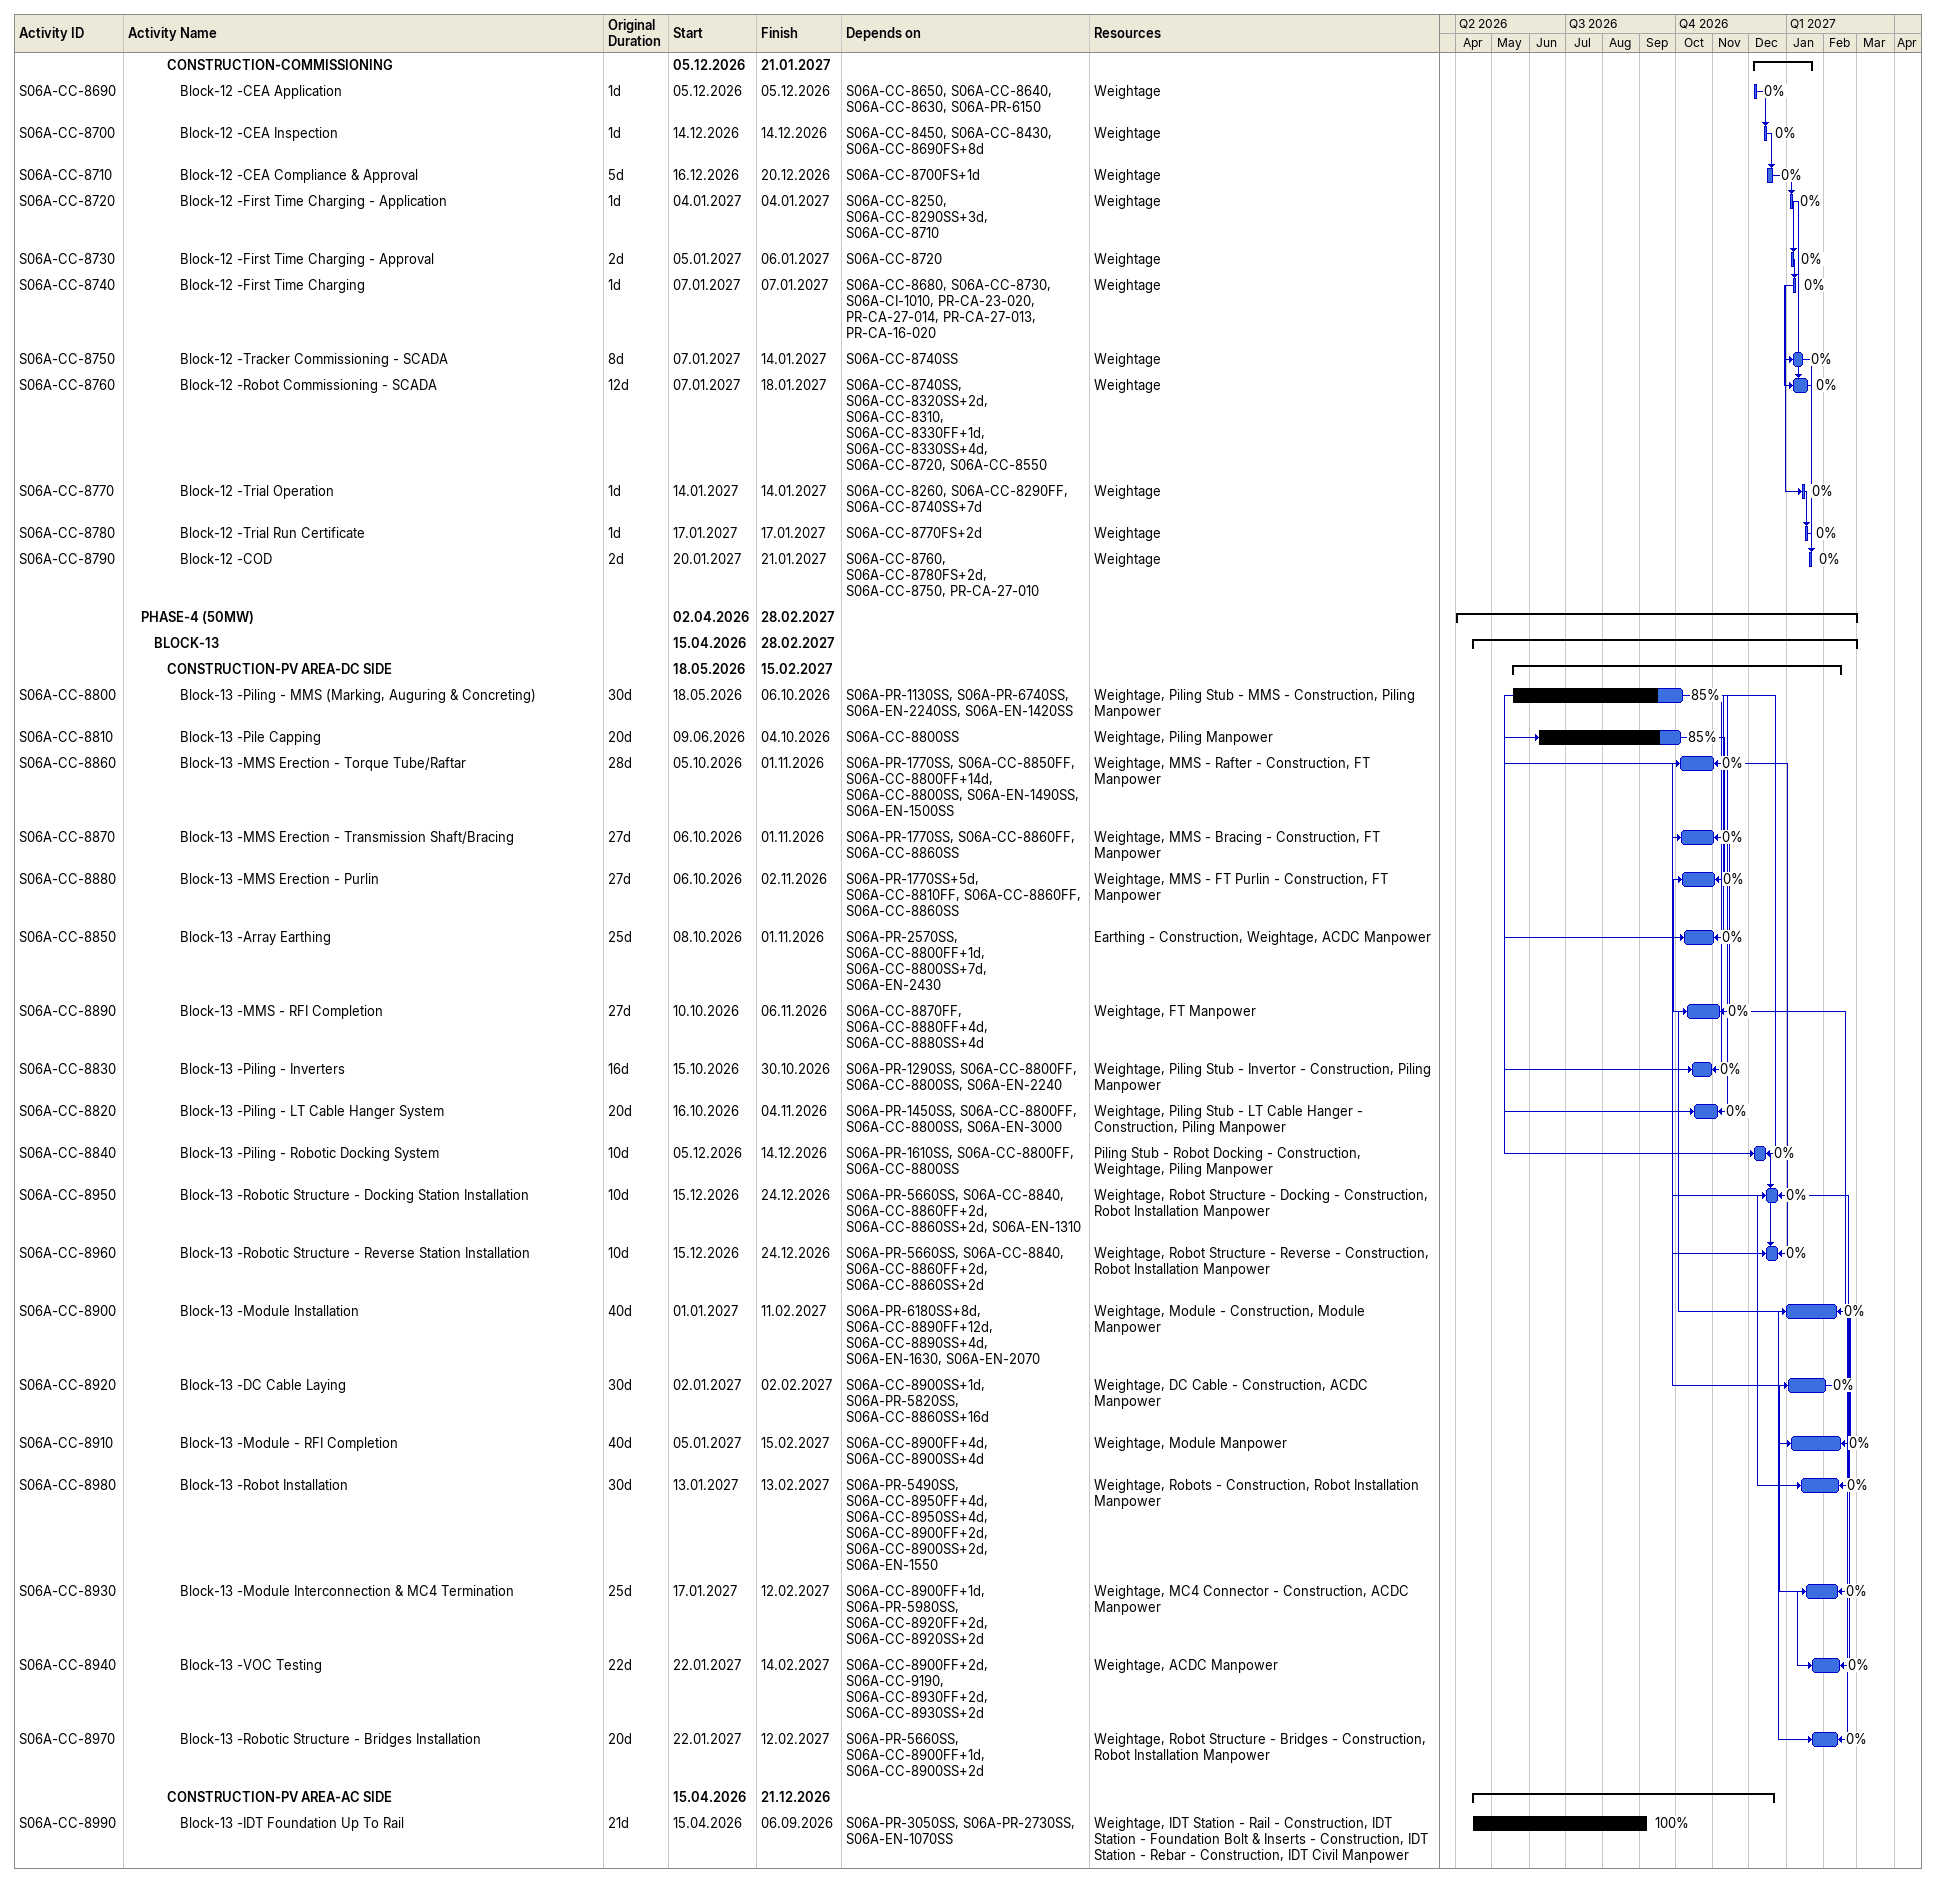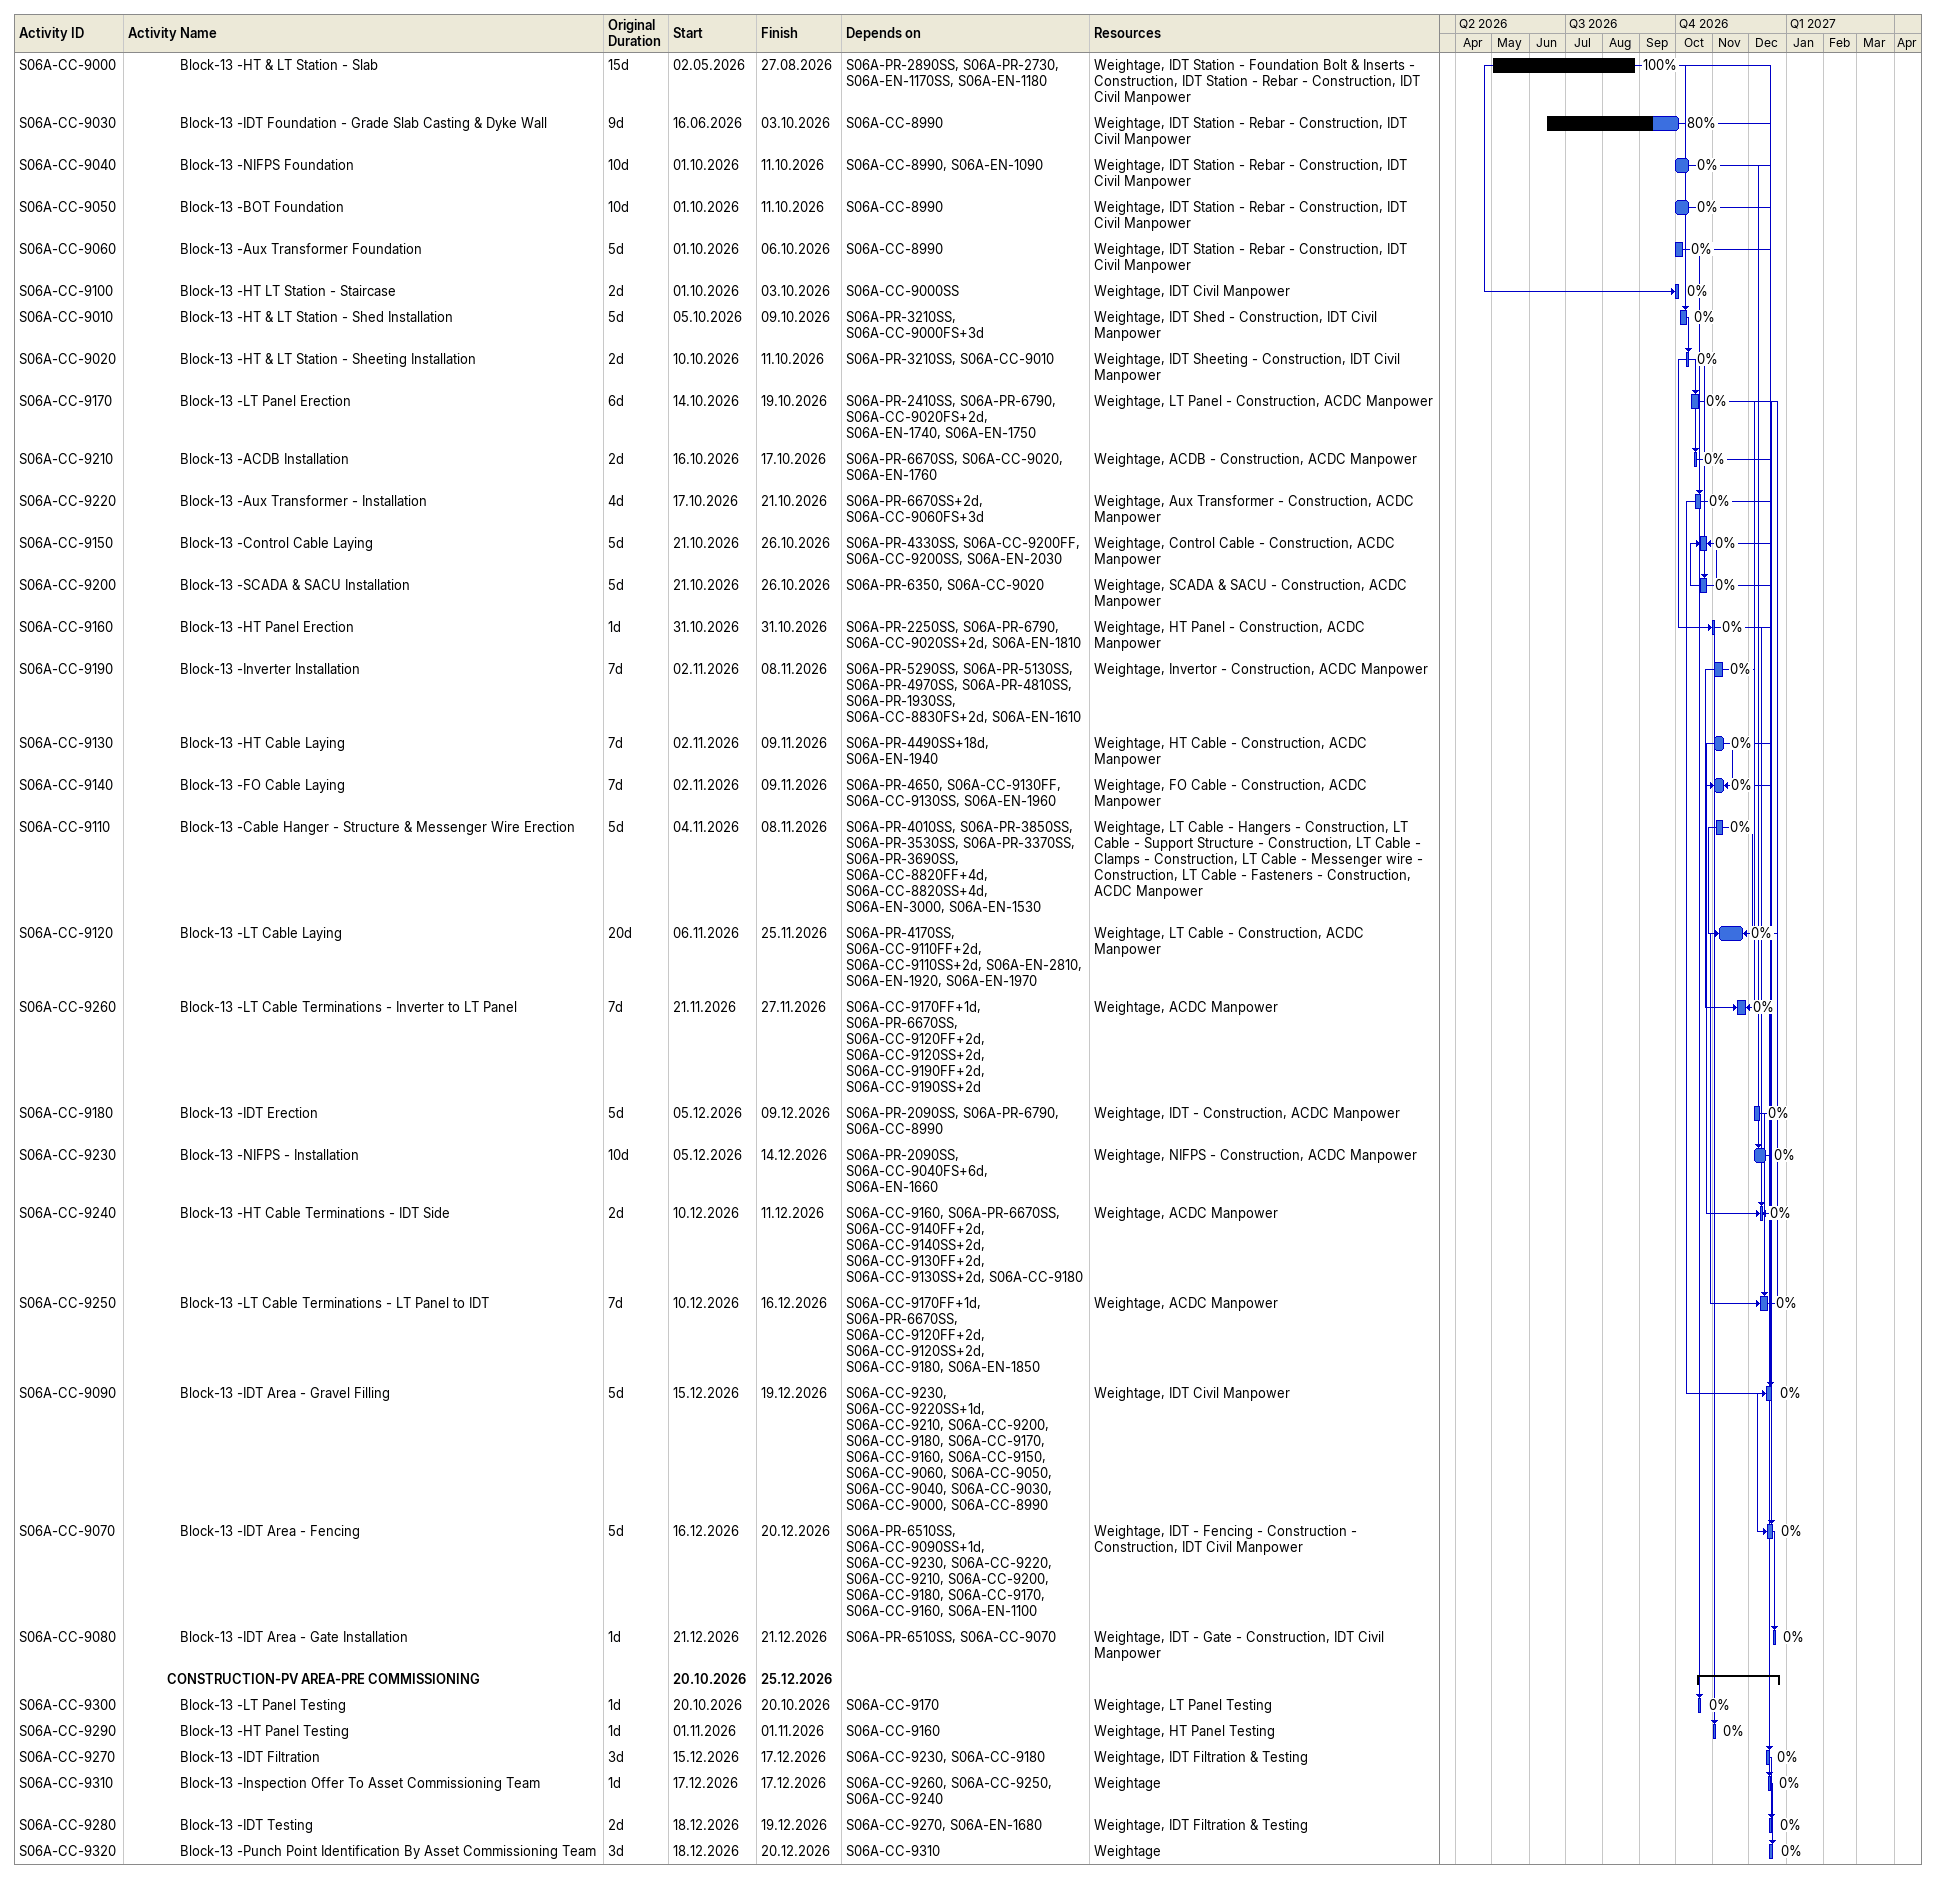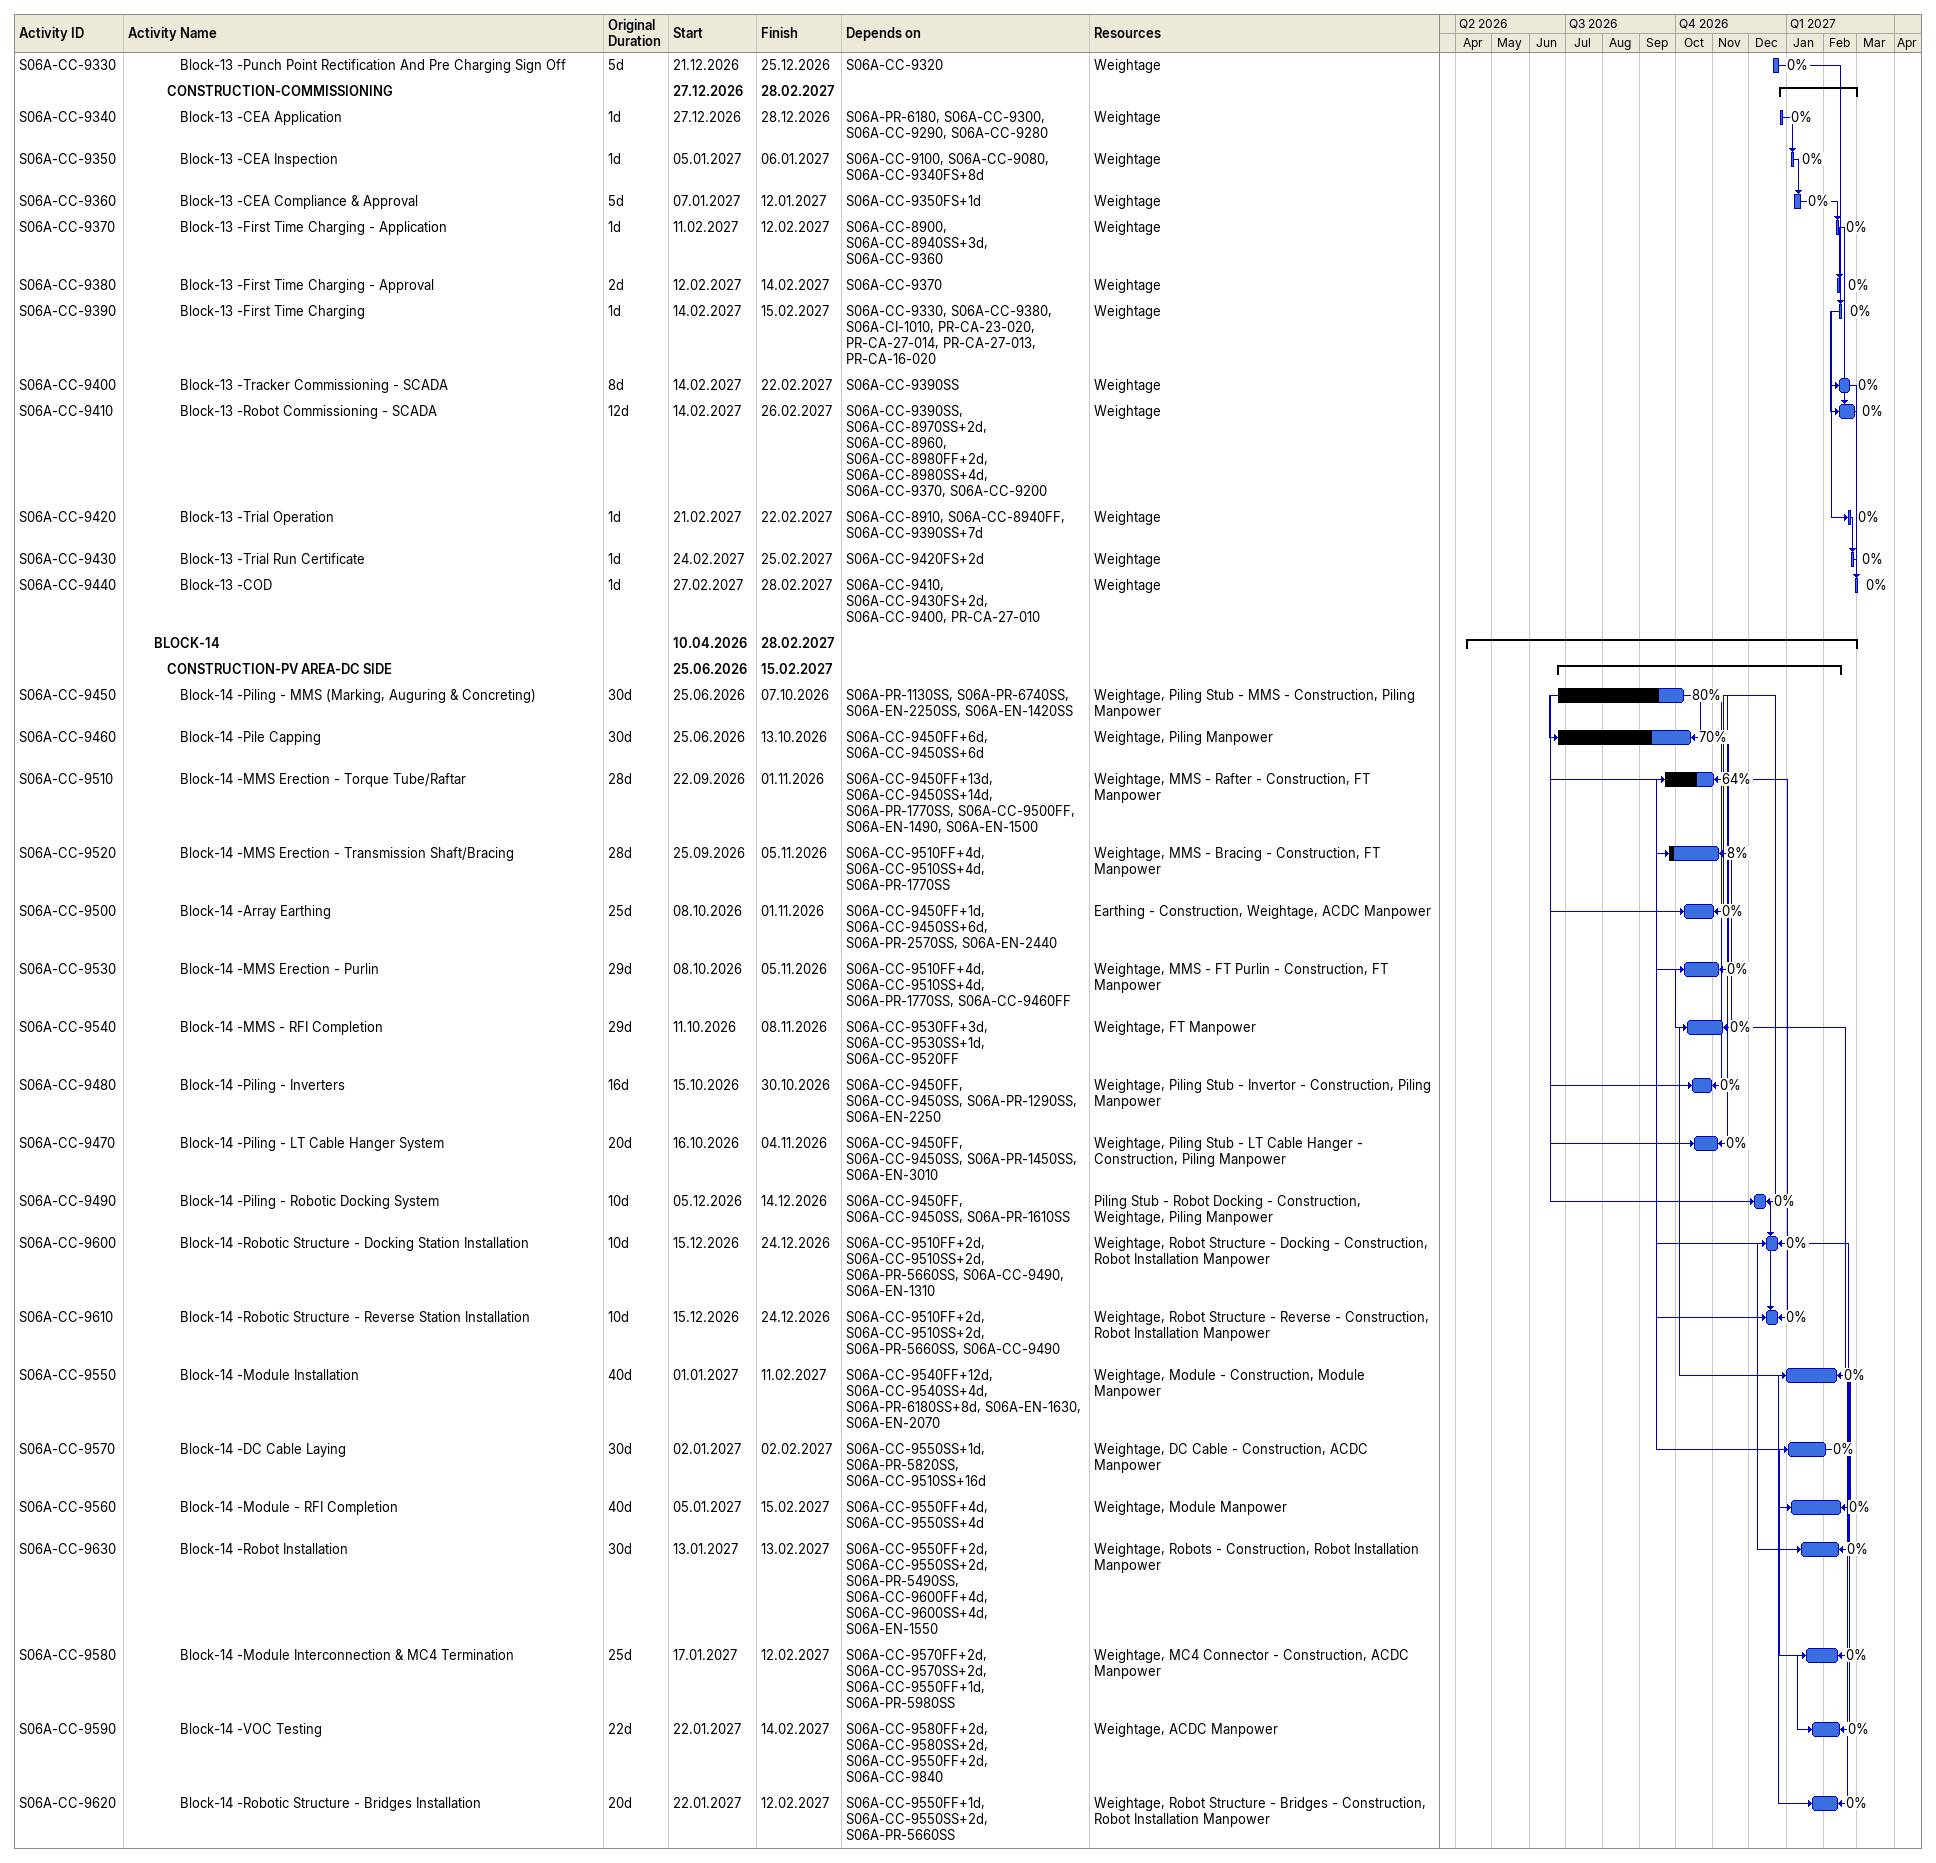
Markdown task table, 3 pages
| ID | Level | Task | Original duration | Start | Finish | Predecessors | Resources | % complete |
|---|---|---|---|---|---|---|---|---|
|  | 4 | **CONSTRUCTION-COMMISSIONING** |  | 2026-12-05 | 2027-01-21 |  |  |  |
| S06A-CC-8690 | 5 | Block-12 -CEA Application | 1d | 2026-12-05 | 2026-12-05 | S06A-CC-8650, S06A-CC-8640, S06A-CC-8630, S06A-PR-6150 | Weightage | 0 |
| S06A-CC-8700 | 5 | Block-12 -CEA Inspection | 1d | 2026-12-14 | 2026-12-14 | S06A-CC-8450, S06A-CC-8430, S06A-CC-8690FS+8d | Weightage | 0 |
| S06A-CC-8710 | 5 | Block-12 -CEA Compliance & Approval | 5d | 2026-12-16 | 2026-12-20 | S06A-CC-8700FS+1d | Weightage | 0 |
| S06A-CC-8720 | 5 | Block-12 -First Time Charging - Application | 1d | 2027-01-04 | 2027-01-04 | S06A-CC-8250, S06A-CC-8290SS+3d, S06A-CC-8710 | Weightage | 0 |
| S06A-CC-8730 | 5 | Block-12 -First Time Charging - Approval | 2d | 2027-01-05 | 2027-01-06 | S06A-CC-8720 | Weightage | 0 |
| S06A-CC-8740 | 5 | Block-12 -First Time Charging | 1d | 2027-01-07 | 2027-01-07 | S06A-CC-8680, S06A-CC-8730, S06A-CI-1010, PR-CA-23-020, PR-CA-27-014, PR-CA-27-013, PR-CA-16-020 | Weightage | 0 |
| S06A-CC-8750 | 5 | Block-12 -Tracker Commissioning - SCADA | 8d | 2027-01-07 | 2027-01-14 | S06A-CC-8740SS | Weightage | 0 |
| S06A-CC-8760 | 5 | Block-12 -Robot Commissioning - SCADA | 12d | 2027-01-07 | 2027-01-18 | S06A-CC-8740SS, S06A-CC-8320SS+2d, S06A-CC-8310, S06A-CC-8330FF+1d, S06A-CC-8330SS+4d, S06A-CC-8720, S06A-CC-8550 | Weightage | 0 |
| S06A-CC-8770 | 5 | Block-12 -Trial Operation | 1d | 2027-01-14 | 2027-01-14 | S06A-CC-8260, S06A-CC-8290FF, S06A-CC-8740SS+7d | Weightage | 0 |
| S06A-CC-8780 | 5 | Block-12 -Trial Run Certificate | 1d | 2027-01-17 | 2027-01-17 | S06A-CC-8770FS+2d | Weightage | 0 |
| S06A-CC-8790 | 5 | Block-12 -COD | 2d | 2027-01-20 | 2027-01-21 | S06A-CC-8760, S06A-CC-8780FS+2d, S06A-CC-8750, PR-CA-27-010 | Weightage | 0 |
|  | 2 | **PHASE-4 (50MW)** |  | 2026-04-02 | 2027-02-28 |  |  |  |
|  | 3 | **BLOCK-13** |  | 2026-04-15 | 2027-02-28 |  |  |  |
|  | 4 | **CONSTRUCTION-PV AREA-DC SIDE** |  | 2026-05-18 | 2027-02-15 |  |  |  |
| S06A-CC-8800 | 5 | Block-13 -Piling - MMS (Marking, Auguring & Concreting) | 30d | 2026-05-18 | 2026-10-06 | S06A-PR-1130SS, S06A-PR-6740SS, S06A-EN-2240SS, S06A-EN-1420SS | Weightage, Piling Stub - MMS - Construction, Piling Manpower | 85 |
| S06A-CC-8810 | 5 | Block-13 -Pile Capping | 20d | 2026-06-09 | 2026-10-04 | S06A-CC-8800SS | Weightage, Piling Manpower | 85 |
| S06A-CC-8860 | 5 | Block-13 -MMS Erection - Torque Tube/Raftar | 28d | 2026-10-05 | 2026-11-01 | S06A-PR-1770SS, S06A-CC-8850FF, S06A-CC-8800FF+14d, S06A-CC-8800SS, S06A-EN-1490SS, S06A-EN-1500SS | Weightage, MMS - Rafter - Construction, FT Manpower | 0 |
| S06A-CC-8870 | 5 | Block-13 -MMS Erection - Transmission Shaft/Bracing | 27d | 2026-10-06 | 2026-11-01 | S06A-PR-1770SS, S06A-CC-8860FF, S06A-CC-8860SS | Weightage, MMS - Bracing - Construction, FT Manpower | 0 |
| S06A-CC-8880 | 5 | Block-13 -MMS Erection - Purlin | 27d | 2026-10-06 | 2026-11-02 | S06A-PR-1770SS+5d, S06A-CC-8810FF, S06A-CC-8860FF, S06A-CC-8860SS | Weightage, MMS - FT Purlin - Construction, FT Manpower | 0 |
| S06A-CC-8850 | 5 | Block-13 -Array Earthing | 25d | 2026-10-08 | 2026-11-01 | S06A-PR-2570SS, S06A-CC-8800FF+1d, S06A-CC-8800SS+7d, S06A-EN-2430 | Earthing - Construction, Weightage, ACDC Manpower | 0 |
| S06A-CC-8890 | 5 | Block-13 -MMS - RFI Completion | 27d | 2026-10-10 | 2026-11-06 | S06A-CC-8870FF, S06A-CC-8880FF+4d, S06A-CC-8880SS+4d | Weightage, FT Manpower | 0 |
| S06A-CC-8830 | 5 | Block-13 -Piling - Inverters | 16d | 2026-10-15 | 2026-10-30 | S06A-PR-1290SS, S06A-CC-8800FF, S06A-CC-8800SS, S06A-EN-2240 | Weightage, Piling Stub - Invertor - Construction, Piling Manpower | 0 |
| S06A-CC-8820 | 5 | Block-13 -Piling - LT Cable Hanger System | 20d | 2026-10-16 | 2026-11-04 | S06A-PR-1450SS, S06A-CC-8800FF, S06A-CC-8800SS, S06A-EN-3000 | Weightage, Piling Stub - LT Cable Hanger - Construction, Piling Manpower | 0 |
| S06A-CC-8840 | 5 | Block-13 -Piling - Robotic Docking System | 10d | 2026-12-05 | 2026-12-14 | S06A-PR-1610SS, S06A-CC-8800FF, S06A-CC-8800SS | Piling Stub - Robot Docking - Construction, Weightage, Piling Manpower | 0 |
| S06A-CC-8950 | 5 | Block-13 -Robotic Structure - Docking Station Installation | 10d | 2026-12-15 | 2026-12-24 | S06A-PR-5660SS, S06A-CC-8840, S06A-CC-8860FF+2d, S06A-CC-8860SS+2d, S06A-EN-1310 | Weightage, Robot Structure - Docking - Construction, Robot Installation Manpower | 0 |
| S06A-CC-8960 | 5 | Block-13 -Robotic Structure - Reverse Station Installation | 10d | 2026-12-15 | 2026-12-24 | S06A-PR-5660SS, S06A-CC-8840, S06A-CC-8860FF+2d, S06A-CC-8860SS+2d | Weightage, Robot Structure - Reverse - Construction, Robot Installation Manpower | 0 |
| S06A-CC-8900 | 5 | Block-13 -Module Installation | 40d | 2027-01-01 | 2027-02-11 | S06A-PR-6180SS+8d, S06A-CC-8890FF+12d, S06A-CC-8890SS+4d, S06A-EN-1630, S06A-EN-2070 | Weightage, Module - Construction, Module Manpower | 0 |
| S06A-CC-8920 | 5 | Block-13 -DC Cable Laying | 30d | 2027-01-02 | 2027-02-02 | S06A-CC-8900SS+1d, S06A-PR-5820SS, S06A-CC-8860SS+16d | Weightage, DC Cable - Construction, ACDC Manpower | 0 |
| S06A-CC-8910 | 5 | Block-13 -Module - RFI Completion | 40d | 2027-01-05 | 2027-02-15 | S06A-CC-8900FF+4d, S06A-CC-8900SS+4d | Weightage, Module Manpower | 0 |
| S06A-CC-8980 | 5 | Block-13 -Robot Installation | 30d | 2027-01-13 | 2027-02-13 | S06A-PR-5490SS, S06A-CC-8950FF+4d, S06A-CC-8950SS+4d, S06A-CC-8900FF+2d, S06A-CC-8900SS+2d, S06A-EN-1550 | Weightage, Robots - Construction, Robot Installation Manpower | 0 |
| S06A-CC-8930 | 5 | Block-13 -Module Interconnection & MC4 Termination | 25d | 2027-01-17 | 2027-02-12 | S06A-CC-8900FF+1d, S06A-PR-5980SS, S06A-CC-8920FF+2d, S06A-CC-8920SS+2d | Weightage, MC4 Connector - Construction, ACDC Manpower | 0 |
| S06A-CC-8940 | 5 | Block-13 -VOC Testing | 22d | 2027-01-22 | 2027-02-14 | S06A-CC-8900FF+2d, S06A-CC-9190, S06A-CC-8930FF+2d, S06A-CC-8930SS+2d | Weightage, ACDC Manpower | 0 |
| S06A-CC-8970 | 5 | Block-13 -Robotic Structure - Bridges Installation | 20d | 2027-01-22 | 2027-02-12 | S06A-PR-5660SS, S06A-CC-8900FF+1d, S06A-CC-8900SS+2d | Weightage, Robot Structure - Bridges - Construction, Robot Installation Manpower | 0 |
|  | 4 | **CONSTRUCTION-PV AREA-AC SIDE** |  | 2026-04-15 | 2026-12-21 |  |  |  |
| S06A-CC-8990 | 5 | Block-13 -IDT Foundation Up To Rail | 21d | 2026-04-15 | 2026-09-06 | S06A-PR-3050SS, S06A-PR-2730SS, S06A-EN-1070SS | Weightage, IDT Station - Rail - Construction, IDT Station - Foundation Bolt & Inserts - Construction, IDT Station - Rebar - Construction, IDT Civil Manpower | 100 |
| S06A-CC-9000 | 5 | Block-13 -HT & LT Station - Slab | 15d | 2026-05-02 | 2026-08-27 | S06A-PR-2890SS, S06A-PR-2730, S06A-EN-1170SS, S06A-EN-1180 | Weightage, IDT Station - Foundation Bolt & Inserts - Construction, IDT Station - Rebar - Construction, IDT Civil Manpower | 100 |
| S06A-CC-9030 | 5 | Block-13 -IDT Foundation - Grade Slab Casting & Dyke Wall | 9d | 2026-06-16 | 2026-10-03 | S06A-CC-8990 | Weightage, IDT Station - Rebar - Construction, IDT Civil Manpower | 80 |
| S06A-CC-9040 | 5 | Block-13 -NIFPS Foundation | 10d | 2026-10-01 | 2026-10-11 | S06A-CC-8990, S06A-EN-1090 | Weightage, IDT Station - Rebar - Construction, IDT Civil Manpower | 0 |
| S06A-CC-9050 | 5 | Block-13 -BOT Foundation | 10d | 2026-10-01 | 2026-10-11 | S06A-CC-8990 | Weightage, IDT Station - Rebar - Construction, IDT Civil Manpower | 0 |
| S06A-CC-9060 | 5 | Block-13 -Aux Transformer Foundation | 5d | 2026-10-01 | 2026-10-06 | S06A-CC-8990 | Weightage, IDT Station - Rebar - Construction, IDT Civil Manpower | 0 |
| S06A-CC-9100 | 5 | Block-13 -HT LT Station - Staircase | 2d | 2026-10-01 | 2026-10-03 | S06A-CC-9000SS | Weightage, IDT Civil Manpower | 0 |
| S06A-CC-9010 | 5 | Block-13 -HT & LT Station - Shed Installation | 5d | 2026-10-05 | 2026-10-09 | S06A-PR-3210SS, S06A-CC-9000FS+3d | Weightage, IDT Shed - Construction, IDT Civil Manpower | 0 |
| S06A-CC-9020 | 5 | Block-13 -HT & LT Station - Sheeting Installation | 2d | 2026-10-10 | 2026-10-11 | S06A-PR-3210SS, S06A-CC-9010 | Weightage, IDT Sheeting - Construction, IDT Civil Manpower | 0 |
| S06A-CC-9170 | 5 | Block-13 -LT Panel Erection | 6d | 2026-10-14 | 2026-10-19 | S06A-PR-2410SS, S06A-PR-6790, S06A-CC-9020FS+2d, S06A-EN-1740, S06A-EN-1750 | Weightage, LT Panel - Construction, ACDC Manpower | 0 |
| S06A-CC-9210 | 5 | Block-13 -ACDB Installation | 2d | 2026-10-16 | 2026-10-17 | S06A-PR-6670SS, S06A-CC-9020, S06A-EN-1760 | Weightage, ACDB - Construction, ACDC Manpower | 0 |
| S06A-CC-9220 | 5 | Block-13 -Aux Transformer - Installation | 4d | 2026-10-17 | 2026-10-21 | S06A-PR-6670SS+2d, S06A-CC-9060FS+3d | Weightage, Aux Transformer - Construction, ACDC Manpower | 0 |
| S06A-CC-9150 | 5 | Block-13 -Control Cable Laying | 5d | 2026-10-21 | 2026-10-26 | S06A-PR-4330SS, S06A-CC-9200FF, S06A-CC-9200SS, S06A-EN-2030 | Weightage, Control Cable - Construction, ACDC Manpower | 0 |
| S06A-CC-9200 | 5 | Block-13 -SCADA & SACU Installation | 5d | 2026-10-21 | 2026-10-26 | S06A-PR-6350, S06A-CC-9020 | Weightage, SCADA & SACU - Construction, ACDC Manpower | 0 |
| S06A-CC-9160 | 5 | Block-13 -HT Panel Erection | 1d | 2026-10-31 | 2026-10-31 | S06A-PR-2250SS, S06A-PR-6790, S06A-CC-9020SS+2d, S06A-EN-1810 | Weightage, HT Panel - Construction, ACDC Manpower | 0 |
| S06A-CC-9190 | 5 | Block-13 -Inverter Installation | 7d | 2026-11-02 | 2026-11-08 | S06A-PR-5290SS, S06A-PR-5130SS, S06A-PR-4970SS, S06A-PR-4810SS, S06A-PR-1930SS, S06A-CC-8830FS+2d, S06A-EN-1610 | Weightage, Invertor - Construction, ACDC Manpower | 0 |
| S06A-CC-9130 | 5 | Block-13 -HT Cable Laying | 7d | 2026-11-02 | 2026-11-09 | S06A-PR-4490SS+18d, S06A-EN-1940 | Weightage, HT Cable - Construction, ACDC Manpower | 0 |
| S06A-CC-9140 | 5 | Block-13 -FO Cable Laying | 7d | 2026-11-02 | 2026-11-09 | S06A-PR-4650, S06A-CC-9130FF, S06A-CC-9130SS, S06A-EN-1960 | Weightage, FO Cable - Construction, ACDC Manpower | 0 |
| S06A-CC-9110 | 5 | Block-13 -Cable Hanger - Structure & Messenger Wire Erection | 5d | 2026-11-04 | 2026-11-08 | S06A-PR-4010SS, S06A-PR-3850SS, S06A-PR-3530SS, S06A-PR-3370SS, S06A-PR-3690SS, S06A-CC-8820FF+4d, S06A-CC-8820SS+4d, S06A-EN-3000, S06A-EN-1530 | Weightage, LT Cable - Hangers - Construction, LT Cable - Support Structure - Construction, LT Cable - Clamps - Construction, LT Cable - Messenger wire - Construction, LT Cable - Fasteners - Construction, ACDC Manpower | 0 |
| S06A-CC-9120 | 5 | Block-13 -LT Cable Laying | 20d | 2026-11-06 | 2026-11-25 | S06A-PR-4170SS, S06A-CC-9110FF+2d, S06A-CC-9110SS+2d, S06A-EN-2810, S06A-EN-1920, S06A-EN-1970 | Weightage, LT Cable - Construction, ACDC Manpower | 0 |
| S06A-CC-9260 | 5 | Block-13 -LT Cable Terminations - Inverter to LT Panel | 7d | 2026-11-21 | 2026-11-27 | S06A-CC-9170FF+1d, S06A-PR-6670SS, S06A-CC-9120FF+2d, S06A-CC-9120SS+2d, S06A-CC-9190FF+2d, S06A-CC-9190SS+2d | Weightage, ACDC Manpower | 0 |
| S06A-CC-9180 | 5 | Block-13 -IDT Erection | 5d | 2026-12-05 | 2026-12-09 | S06A-PR-2090SS, S06A-PR-6790, S06A-CC-8990 | Weightage, IDT - Construction, ACDC Manpower | 0 |
| S06A-CC-9230 | 5 | Block-13 -NIFPS - Installation | 10d | 2026-12-05 | 2026-12-14 | S06A-PR-2090SS, S06A-CC-9040FS+6d, S06A-EN-1660 | Weightage, NIFPS - Construction, ACDC Manpower | 0 |
| S06A-CC-9240 | 5 | Block-13 -HT Cable Terminations - IDT Side | 2d | 2026-12-10 | 2026-12-11 | S06A-CC-9160, S06A-PR-6670SS, S06A-CC-9140FF+2d, S06A-CC-9140SS+2d, S06A-CC-9130FF+2d, S06A-CC-9130SS+2d, S06A-CC-9180 | Weightage, ACDC Manpower | 0 |
| S06A-CC-9250 | 5 | Block-13 -LT Cable Terminations - LT Panel to IDT | 7d | 2026-12-10 | 2026-12-16 | S06A-CC-9170FF+1d, S06A-PR-6670SS, S06A-CC-9120FF+2d, S06A-CC-9120SS+2d, S06A-CC-9180, S06A-EN-1850 | Weightage, ACDC Manpower | 0 |
| S06A-CC-9090 | 5 | Block-13 -IDT Area - Gravel Filling | 5d | 2026-12-15 | 2026-12-19 | S06A-CC-9230, S06A-CC-9220SS+1d, S06A-CC-9210, S06A-CC-9200, S06A-CC-9180, S06A-CC-9170, S06A-CC-9160, S06A-CC-9150, S06A-CC-9060, S06A-CC-9050, S06A-CC-9040, S06A-CC-9030, S06A-CC-9000, S06A-CC-8990 | Weightage, IDT Civil Manpower | 0 |
| S06A-CC-9070 | 5 | Block-13 -IDT Area - Fencing | 5d | 2026-12-16 | 2026-12-20 | S06A-PR-6510SS, S06A-CC-9090SS+1d, S06A-CC-9230, S06A-CC-9220, S06A-CC-9210, S06A-CC-9200, S06A-CC-9180, S06A-CC-9170, S06A-CC-9160, S06A-EN-1100 | Weightage, IDT - Fencing - Construction - Construction, IDT Civil Manpower | 0 |
| S06A-CC-9080 | 5 | Block-13 -IDT Area - Gate Installation | 1d | 2026-12-21 | 2026-12-21 | S06A-PR-6510SS, S06A-CC-9070 | Weightage, IDT - Gate - Construction, IDT Civil Manpower | 0 |
|  | 4 | **CONSTRUCTION-PV AREA-PRE COMMISSIONING** |  | 2026-10-20 | 2026-12-25 |  |  |  |
| S06A-CC-9300 | 5 | Block-13 -LT Panel Testing | 1d | 2026-10-20 | 2026-10-20 | S06A-CC-9170 | Weightage, LT Panel Testing | 0 |
| S06A-CC-9290 | 5 | Block-13 -HT Panel Testing | 1d | 2026-11-01 | 2026-11-01 | S06A-CC-9160 | Weightage, HT Panel Testing | 0 |
| S06A-CC-9270 | 5 | Block-13 -IDT Filtration | 3d | 2026-12-15 | 2026-12-17 | S06A-CC-9230, S06A-CC-9180 | Weightage, IDT Filtration & Testing | 0 |
| S06A-CC-9310 | 5 | Block-13 -Inspection Offer To Asset Commissioning Team | 1d | 2026-12-17 | 2026-12-17 | S06A-CC-9260, S06A-CC-9250, S06A-CC-9240 | Weightage | 0 |
| S06A-CC-9280 | 5 | Block-13 -IDT Testing | 2d | 2026-12-18 | 2026-12-19 | S06A-CC-9270, S06A-EN-1680 | Weightage, IDT Filtration & Testing | 0 |
| S06A-CC-9320 | 5 | Block-13 -Punch Point Identification By Asset Commissioning Team | 3d | 2026-12-18 | 2026-12-20 | S06A-CC-9310 | Weightage | 0 |
| S06A-CC-9330 | 5 | Block-13 -Punch Point Rectification And Pre Charging Sign Off | 5d | 2026-12-21 | 2026-12-25 | S06A-CC-9320 | Weightage | 0 |
|  | 4 | **CONSTRUCTION-COMMISSIONING** |  | 2026-12-27 | 2027-02-28 |  |  |  |
| S06A-CC-9340 | 5 | Block-13 -CEA Application | 1d | 2026-12-27 | 2026-12-28 | S06A-PR-6180, S06A-CC-9300, S06A-CC-9290, S06A-CC-9280 | Weightage | 0 |
| S06A-CC-9350 | 5 | Block-13 -CEA Inspection | 1d | 2027-01-05 | 2027-01-06 | S06A-CC-9100, S06A-CC-9080, S06A-CC-9340FS+8d | Weightage | 0 |
| S06A-CC-9360 | 5 | Block-13 -CEA Compliance & Approval | 5d | 2027-01-07 | 2027-01-12 | S06A-CC-9350FS+1d | Weightage | 0 |
| S06A-CC-9370 | 5 | Block-13 -First Time Charging - Application | 1d | 2027-02-11 | 2027-02-12 | S06A-CC-8900, S06A-CC-8940SS+3d, S06A-CC-9360 | Weightage | 0 |
| S06A-CC-9380 | 5 | Block-13 -First Time Charging - Approval | 2d | 2027-02-12 | 2027-02-14 | S06A-CC-9370 | Weightage | 0 |
| S06A-CC-9390 | 5 | Block-13 -First Time Charging | 1d | 2027-02-14 | 2027-02-15 | S06A-CC-9330, S06A-CC-9380, S06A-CI-1010, PR-CA-23-020, PR-CA-27-014, PR-CA-27-013, PR-CA-16-020 | Weightage | 0 |
| S06A-CC-9400 | 5 | Block-13 -Tracker Commissioning - SCADA | 8d | 2027-02-14 | 2027-02-22 | S06A-CC-9390SS | Weightage | 0 |
| S06A-CC-9410 | 5 | Block-13 -Robot Commissioning - SCADA | 12d | 2027-02-14 | 2027-02-26 | S06A-CC-9390SS, S06A-CC-8970SS+2d, S06A-CC-8960, S06A-CC-8980FF+2d, S06A-CC-8980SS+4d, S06A-CC-9370, S06A-CC-9200 | Weightage | 0 |
| S06A-CC-9420 | 5 | Block-13 -Trial Operation | 1d | 2027-02-21 | 2027-02-22 | S06A-CC-8910, S06A-CC-8940FF, S06A-CC-9390SS+7d | Weightage | 0 |
| S06A-CC-9430 | 5 | Block-13 -Trial Run Certificate | 1d | 2027-02-24 | 2027-02-25 | S06A-CC-9420FS+2d | Weightage | 0 |
| S06A-CC-9440 | 5 | Block-13 -COD | 1d | 2027-02-27 | 2027-02-28 | S06A-CC-9410, S06A-CC-9430FS+2d, S06A-CC-9400, PR-CA-27-010 | Weightage | 0 |
|  | 3 | **BLOCK-14** |  | 2026-04-10 | 2027-02-28 |  |  |  |
|  | 4 | **CONSTRUCTION-PV AREA-DC SIDE** |  | 2026-06-25 | 2027-02-15 |  |  |  |
| S06A-CC-9450 | 5 | Block-14 -Piling - MMS (Marking, Auguring & Concreting) | 30d | 2026-06-25 | 2026-10-07 | S06A-PR-1130SS, S06A-PR-6740SS, S06A-EN-2250SS, S06A-EN-1420SS | Weightage, Piling Stub - MMS - Construction, Piling Manpower | 80 |
| S06A-CC-9460 | 5 | Block-14 -Pile Capping | 30d | 2026-06-25 | 2026-10-13 | S06A-CC-9450FF+6d, S06A-CC-9450SS+6d | Weightage, Piling Manpower | 70 |
| S06A-CC-9510 | 5 | Block-14 -MMS Erection - Torque Tube/Raftar | 28d | 2026-09-22 | 2026-11-01 | S06A-CC-9450FF+13d, S06A-CC-9450SS+14d, S06A-PR-1770SS, S06A-CC-9500FF, S06A-EN-1490, S06A-EN-1500 | Weightage, MMS - Rafter - Construction, FT Manpower | 64 |
| S06A-CC-9520 | 5 | Block-14 -MMS Erection - Transmission Shaft/Bracing | 28d | 2026-09-25 | 2026-11-05 | S06A-CC-9510FF+4d, S06A-CC-9510SS+4d, S06A-PR-1770SS | Weightage, MMS - Bracing - Construction, FT Manpower | 8 |
| S06A-CC-9500 | 5 | Block-14 -Array Earthing | 25d | 2026-10-08 | 2026-11-01 | S06A-CC-9450FF+1d, S06A-CC-9450SS+6d, S06A-PR-2570SS, S06A-EN-2440 | Earthing - Construction, Weightage, ACDC Manpower | 0 |
| S06A-CC-9530 | 5 | Block-14 -MMS Erection - Purlin | 29d | 2026-10-08 | 2026-11-05 | S06A-CC-9510FF+4d, S06A-CC-9510SS+4d, S06A-PR-1770SS, S06A-CC-9460FF | Weightage, MMS - FT Purlin - Construction, FT Manpower | 0 |
| S06A-CC-9540 | 5 | Block-14 -MMS - RFI Completion | 29d | 2026-10-11 | 2026-11-08 | S06A-CC-9530FF+3d, S06A-CC-9530SS+1d, S06A-CC-9520FF | Weightage, FT Manpower | 0 |
| S06A-CC-9480 | 5 | Block-14 -Piling - Inverters | 16d | 2026-10-15 | 2026-10-30 | S06A-CC-9450FF, S06A-CC-9450SS, S06A-PR-1290SS, S06A-EN-2250 | Weightage, Piling Stub - Invertor - Construction, Piling Manpower | 0 |
| S06A-CC-9470 | 5 | Block-14 -Piling - LT Cable Hanger System | 20d | 2026-10-16 | 2026-11-04 | S06A-CC-9450FF, S06A-CC-9450SS, S06A-PR-1450SS, S06A-EN-3010 | Weightage, Piling Stub - LT Cable Hanger - Construction, Piling Manpower | 0 |
| S06A-CC-9490 | 5 | Block-14 -Piling - Robotic Docking System | 10d | 2026-12-05 | 2026-12-14 | S06A-CC-9450FF, S06A-CC-9450SS, S06A-PR-1610SS | Piling Stub - Robot Docking - Construction, Weightage, Piling Manpower | 0 |
| S06A-CC-9600 | 5 | Block-14 -Robotic Structure - Docking Station Installation | 10d | 2026-12-15 | 2026-12-24 | S06A-CC-9510FF+2d, S06A-CC-9510SS+2d, S06A-PR-5660SS, S06A-CC-9490, S06A-EN-1310 | Weightage, Robot Structure - Docking - Construction, Robot Installation Manpower | 0 |
| S06A-CC-9610 | 5 | Block-14 -Robotic Structure - Reverse Station Installation | 10d | 2026-12-15 | 2026-12-24 | S06A-CC-9510FF+2d, S06A-CC-9510SS+2d, S06A-PR-5660SS, S06A-CC-9490 | Weightage, Robot Structure - Reverse - Construction, Robot Installation Manpower | 0 |
| S06A-CC-9550 | 5 | Block-14 -Module Installation | 40d | 2027-01-01 | 2027-02-11 | S06A-CC-9540FF+12d, S06A-CC-9540SS+4d, S06A-PR-6180SS+8d, S06A-EN-1630, S06A-EN-2070 | Weightage, Module - Construction, Module Manpower | 0 |
| S06A-CC-9570 | 5 | Block-14 -DC Cable Laying | 30d | 2027-01-02 | 2027-02-02 | S06A-CC-9550SS+1d, S06A-PR-5820SS, S06A-CC-9510SS+16d | Weightage, DC Cable - Construction, ACDC Manpower | 0 |
| S06A-CC-9560 | 5 | Block-14 -Module - RFI Completion | 40d | 2027-01-05 | 2027-02-15 | S06A-CC-9550FF+4d, S06A-CC-9550SS+4d | Weightage, Module Manpower | 0 |
| S06A-CC-9630 | 5 | Block-14 -Robot Installation | 30d | 2027-01-13 | 2027-02-13 | S06A-CC-9550FF+2d, S06A-CC-9550SS+2d, S06A-PR-5490SS, S06A-CC-9600FF+4d, S06A-CC-9600SS+4d, S06A-EN-1550 | Weightage, Robots - Construction, Robot Installation Manpower | 0 |
| S06A-CC-9580 | 5 | Block-14 -Module Interconnection & MC4 Termination | 25d | 2027-01-17 | 2027-02-12 | S06A-CC-9570FF+2d, S06A-CC-9570SS+2d, S06A-CC-9550FF+1d, S06A-PR-5980SS | Weightage, MC4 Connector - Construction, ACDC Manpower | 0 |
| S06A-CC-9590 | 5 | Block-14 -VOC Testing | 22d | 2027-01-22 | 2027-02-14 | S06A-CC-9580FF+2d, S06A-CC-9580SS+2d, S06A-CC-9550FF+2d, S06A-CC-9840 | Weightage, ACDC Manpower | 0 |
| S06A-CC-9620 | 5 | Block-14 -Robotic Structure - Bridges Installation | 20d | 2027-01-22 | 2027-02-12 | S06A-CC-9550FF+1d, S06A-CC-9550SS+2d, S06A-PR-5660SS | Weightage, Robot Structure - Bridges - Construction, Robot Installation Manpower | 0 |
